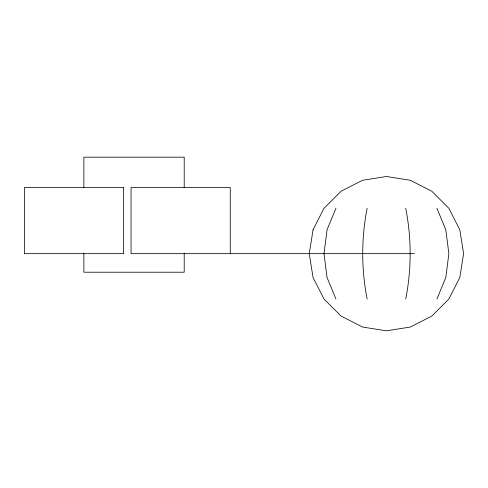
<?xml version="1.0" encoding="UTF-8"?>
<svg xmlns="http://www.w3.org/2000/svg" width="488" height="488" viewBox="0 0 488 488"><rect width="100%" height="100%" fill="white"/><g stroke="black" fill="none" stroke-linecap="round" stroke-linejoin="round"><path stroke-width="0.73" d="M367.141 208.303C361.254 238.181 361.254 269.144 367.141 299.022M405.723 299.022C411.61 269.144 411.61 238.181 405.723 208.303M335.927 208.303L327.058 229.817L324.001 253.662L327.058 277.507L335.927 299.022M436.937 299.022L445.806 277.507L448.862 253.662L445.806 229.817L436.937 208.303M414.556 253.662L131.058 253.662L131.058 187.52L230.275 187.52L230.275 253.662M184.214 187.648L184.214 157.173L83.869 157.173L83.869 187.648M184.214 253.168L184.214 272.212L83.869 272.212L83.869 253.168M313.04 229.817L309.264 253.662L313.04 277.507L324.001 299.022L341.075 316.09L362.584 327.051L386.429 330.827L410.28 327.051L431.788 316.09L448.862 299.022L459.824 277.507L463.6 253.662L459.824 229.817L448.862 208.303L431.788 191.229L410.28 180.273L386.429 176.491L362.584 180.273L341.075 191.229L324.001 208.303L313.04 229.817M123.617 187.52L24.4 187.52L24.4 253.662L123.617 253.662L123.617 187.52"/></g></svg>
